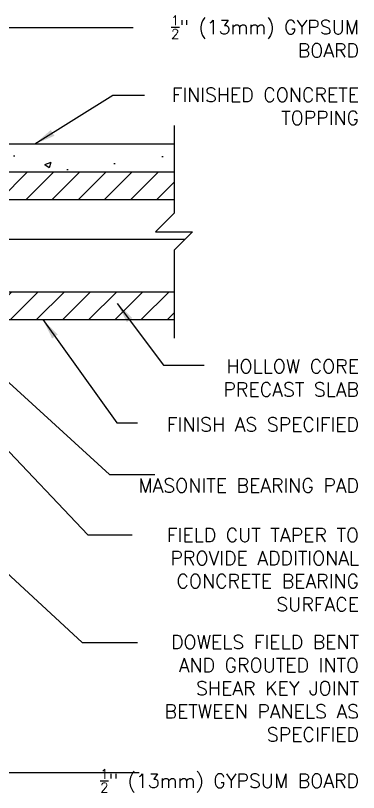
# Model space of a CAD drawing. Header units: inches. Extents: x 64 to 116.3, y 188.2 to 261.
# Drawn here: x 97.79 to 116.32, y 217.92 to 259.95 of the extents above; entities that cross this region are included whole.
import ezdxf

# ---------------------------------------------------------------- set-up
doc = ezdxf.new("R2010")
doc.units = ezdxf.units.IN
doc.header["$MEASUREMENT"] = 0
for name, color, linetype in [('HATCH', 12, 'Continuous'), ('line25', 2, 'Continuous'), ('LINE3', 3, 'Continuous'), ('LINE9', 9, 'Continuous'), ('TEXT', 4, 'Continuous')]:
    doc.layers.add(name, color=color, linetype=linetype)
doc.styles.add('DIM', font='romans.shx', dxfattribs={"width": 0.7})
doc.styles.add('ROMANS', font='romans.shx', dxfattribs={"height": 0.75})
doc.dimstyles.new('ext_12', dxfattribs={"dimscale": 12, "dimtxt": 0.09375, "dimasz": 0.09375, "dimexe": 0.09375, "dimexo": 0.0625, "dimgap": 0.0625, "dimtad": 1, "dimdec": 1, "dimzin": 3, "dimdsep": 46, "dimlunit": 4, "dimtxsty": 'DIM', "dimcen": 0.09, "dimdle": 0.09375, "dimclrt": 4, "dimadec": 0, "dimazin": 0, "dimtfac": 1, "dimtdec": 1, "dimtmove": 2, "dimatfit": 3, "dimfxl": 1, "dimfrac": 2, "dimtolj": 1, "dimtzin": 0, "dimarcsym": 0})

msp = doc.modelspace()

# ---------------------------------------------------------------- hatches: boundary and pattern name
at = {"layer": 'HATCH'}
h = msp.add_hatch(dxfattribs=at)
h.set_pattern_fill('AR-CONC', color=256, scale=0.5, style=0)
h.set_pattern_definition([(50, (1e-14, 11.026), (3.5863, -0.31376), [0.375, -4.125]), (355, (1e-14, 11.026), (-0.693757, 3.76096), [0.3, -3.3]), (100.4514, (0.299, 11), (2.892547, 3.447198), [0.3187, -3.50571]), (46.1842, (1e-14, 12.026), (5.336205, -0.827595), [0.5625, -6.1875]), (96.6356, (0.4447, 11.957), (4.67331, 4.87059), [0.47805, -5.25856]), (351.1842, (1e-14, 12.026), (4.67331, 4.87059), [0.45, -4.95]), (21, (0.5, 11.776), (2.984535, -2.013094), [0.375, -4.125]), (326, (0.5, 11.776), (1.216577, 3.62575), [0.3, -3.3]), (71.4514, (0.7487, 11.6083), (4.201113, 1.612652), [0.3187, -3.50571]), (37.5, (1e-14, 11.026), (0.060799, 1.664469), [0, -3.26, 0, -3.35, 0, -3.3125]), (7.5, (1e-14, 11.026), (1.315348, 1.972059), [0, -1.91, 0, -3.185, 0, -1.2625]), (327.5, (-1.115, 11.026), (2.669112, -0.1127744), [0, -1.25, 0, -3.9, 0, -5.175]), (317.5, (-1.615, 11.026), (2.91593, 0.500525), [0, -1.625, 0, -2.59, 0, -3.675])])
h.paths.add_polyline_path([(95.75, 252.501), (95.75, 251.501), (106.359, 251.501), (106.359, 252.501)])
h = msp.add_hatch(dxfattribs=at)
h.set_pattern_fill('ANSI31', color=256, scale=8, style=0)
h.set_pattern_definition([(45, (98.9247, 250.568), (-0.70711, 0.70711), [])])
h.paths.add_polyline_path([(91.604, 245.001), (91.604, 243.501), (106.359, 243.501), (106.359, 245.001)])
h.paths.add_polyline_path([(91.604, 251.501), (91.604, 250.001), (106.359, 250.001), (106.359, 251.501)])

# ---------------------------------------------------------------- linework, layer by layer
at = {"layer": 'line25'}
for p, q in [((91.604, 251.501), (106.359, 251.501)), ((95.729, 251.501), (106.359, 251.501)), ((91.604, 243.501), (106.359, 243.501)), ((95.729, 243.501), (106.359, 243.501))]:
    msp.add_line(p, q, dxfattribs=at)
at = {"layer": 'LINE3'}
msp.add_line((106.938, 247.83), (90.086, 247.83), dxfattribs=at)
at = {"layer": 'LINE9'}
for p, q in [((95.749, 253.001), (106.359, 253.001)), ((91.604, 250.001), (106.359, 250.001)), ((91.604, 245.001), (106.359, 245.001))]:
    msp.add_line(p, q, dxfattribs=at)
msp.add_lwpolyline([(106.359, 254.001), (106.359, 249.251), (105.359, 248.251), (107.359, 248.251), (106.359, 247.251), (106.359, 242.501)], dxfattribs=at)

# ---------------------------------------------------------------- texts
at = {"layer": 'TEXT', "char_height": 0.75, "attachment_point": 6, "style": 'ROMANS'}
for s, insert, width in [('\\A1;{\\H0.7x;\\S1/2;}" (13mm) GYPSUM BOARD', (116.35, 258.817), 12.99266), ('\\A1;FINISHED CONCRETE TOPPING', (116.35, 255.034), 12.99266), ('\\A1;HOLLOW CORE PRECAST SLAB', (116.35, 240.348), 10.94608), ('\\A1;FINISH AS SPECIFIED', (116.35, 237.829), 12.93148), ('MASONITE BEARING PAD', (116.35, 234.522), 12.4225), ('FIELD CUT TAPER TO PROVIDE ADDITIONAL CONCRETE BEARING SURFACE', (116.35, 229.972), 12.4225), ('DOWELS FIELD BENT AND GROUTED INTO SHEAR KEY JOINT BETWEEN PANELS AS SPECIFIED', (116.35, 223.558), 13.62291), ('\\A1;{\\H0.7x;\\S1/2;}" (13mm) GYPSUM BOARD', (116.35, 218.553), 13.59481)]:
    msp.add_mtext(s, dxfattribs=dict(at, insert=insert, width=width))

# ---------------------------------------------------------------- leaders
at = {"layer": 'TEXT'}
for points in [[(96.241, 259.297), (104.153, 259.297)], [(98.839, 253.001), (103.051, 255.637), (104.764, 255.637)], [(103.279, 244.377), (105.784, 241.028), (107.99, 241.028)], [(99.264, 243.501), (103.27, 237.923), (104.373, 237.923)], [(93.976, 243.251), (102.867, 235.124), (105.315, 235.124)], [(94.575, 239.359), (101.691, 231.863), (104.091, 231.863)], [(91.139, 235.498), (101.394, 226.042), (104.386, 226.042)]]:
    msp.add_leader(points, dimstyle='ext_12', override={"dimgap": 0.0625, "dimtad": 0}, dxfattribs=at)
msp.add_leader([(96.182, 219.009), (104.469, 219.009)], dimstyle='ext_12', dxfattribs=at)

doc.saveas('drawing.dxf')
